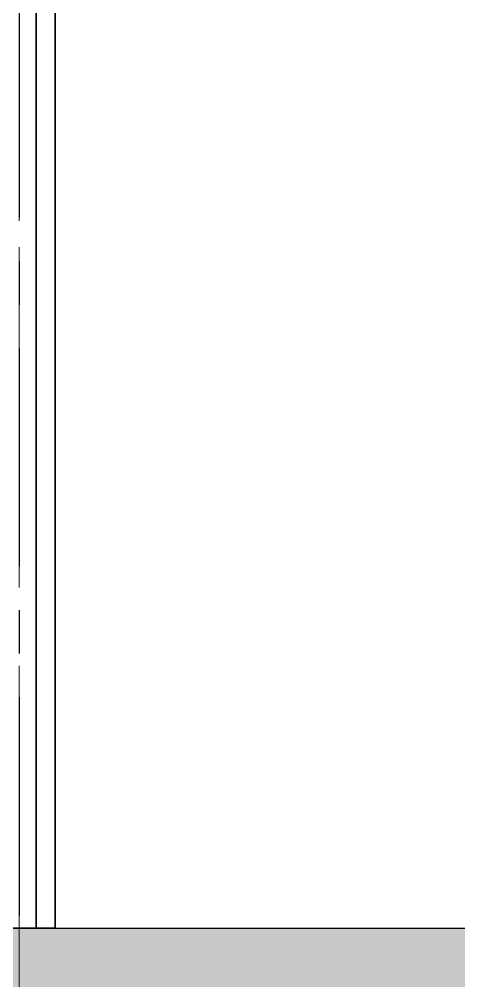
# Model space of a CAD drawing. Header units: millimetres. Extents: x 3220 to 226993, y 817 to 176024.
# Drawn here: x 196651 to 198251, y 145752 to 149251 of the extents above; entities that cross this region are included whole.
import ezdxf

# ---------------------------------------------------------------- set-up
doc = ezdxf.new("R2010")
doc.units = ezdxf.units.MM
doc.linetypes.add('AXES', pattern=[50.8, 31.75, -6.35, 6.35, -6.35])
doc.layers.add('Axe', color=1, linetype='AXES', lineweight=9)
doc.layers.add('DESSIN', color=7, linetype='Continuous', lineweight=25)

# ---------------------------------------------------------------- blocks, each defined once
blk = doc.blocks.new('cell 2.5x2.5x10.2')
at = {"layer": 'Axe', "lineweight": -3, "ltscale": 25}
blk.add_line((3000, 1000), (3000, -10000), dxfattribs=at)
at = {"layer": 'DESSIN', "color": 4}
for p, q in [((3062.1, -10000), (3062.1, 1000)), ((3062.1, 988), (3062.1, -10000)), ((3130.5, -10000), (3130.5, 1000)), ((3130.5, 988), (3130.5, -10000)), ((3130.5, -10000), (-130.5, -10000))]:
    blk.add_line(p, q, dxfattribs=at)
blk = doc.blocks.new('section b-c')
h = blk.add_hatch()
h.set_pattern_fill('AR-CONC', color=256, scale=3)
h.set_pattern_definition([(50, (0, 2000), (546.554, -47.817), [57.15, -628.65]), (355, (0, 2000), (-105.73, 573.17), [45.72, -502.922]), (100.4514, (45.55, 1996), (440.824, 525.353), [48.57, -534.271]), (46.1842, (0, 2152.4), (813.237, -126.127), [85.725, -942.975]), (96.6356, (67.8, 2141.9), (712.212, 742.278), [72.855, -801.407]), (351.184, (0, 2152.4), (712.212, 742.278), [68.58, -754.38]), (21, (76.2, 2114.3), (454.843, -306.7956), [57.15, -628.65]), (326, (76.2, 2114.3), (185.406, 552.564), [45.72, -502.92]), (71.4514, (114.1, 2088.73), (640.249, 245.768), [48.57, -534.27]), (37.5, (0, 2000), (9.2658, 253.6651), [0, -496.824, 0, -510.54, 0, -504.825]), (7.5, (0, 2000), (200.459, 300.5417), [0, -291.084, 0, -485.394, 0, -192.405]), (327.5, (-169.93, 2000), (406.7718, -17.1862), [0, -190.5, 0, -594.36, 0, -788.67]), (317.5, (-246.13, 2000), (444.3875, 76.2795), [0, -247.65, 0, -394.716, 0, -560.07])])
h.paths.add_polyline_path([(0, 9500), (-250, 9500), (-250, 5000), (0, 5000)])
h.paths.add_polyline_path([(250, 9500), (0, 9500), (0, 5000), (250, 5000)])
h.paths.add_polyline_path([(0, 10000), (-250, 10000), (-250, 9500), (0, 9500)])
h.paths.add_polyline_path([(3000, 10000), (0, 10000), (0, 9500), (250, 9500), (3000, 9500)])
h.paths.add_polyline_path([(6000, 10000), (3000, 10000), (3000, 9500), (6000, 9500)])
h.paths.add_polyline_path([(9000, 10000), (6000, 10000), (6000, 9500), (9000, 9500)])
h.paths.add_polyline_path([(12000, 10000), (9000, 10000), (9000, 9500), (12000, 9500)])
h.paths.add_polyline_path([(15000, 10000), (12000, 10000), (12000, 9500), (15000, 9500)])
h.paths.add_polyline_path([(24000, 10000), (15000, 10000), (15000, 9500), (15250, 9500), (17750, 9500), (24000, 9500)])
h.paths.add_polyline_path([(24000, 9500), (23750, 9500), (23750, 5000), (24000, 5000)])
h.paths.add_polyline_path([(24250, 9500), (24000, 9500), (24000, 5000), (24250, 5000)])
h.paths.add_polyline_path([(24250, 10000), (24000, 10000), (24000, 9500), (24250, 9500)])
blk.add_lwpolyline([(-250, 5000), (-250, 10000), (24250, 10000), (24250, 4000)])
at = {"layer": 'Axe', "ltscale": 15}
blk.add_line((6000, -4000), (6000, 33323.9), dxfattribs=at)
blk.add_blockref('cell 2.5x2.5x10.2', (3000, 20000))

msp = doc.modelspace()

# ---------------------------------------------------------------- block references
at = {"color": 2}
msp.add_blockref('section b-c', (190650.8, 135943.7), dxfattribs=at)

doc.saveas('drawing.dxf')
